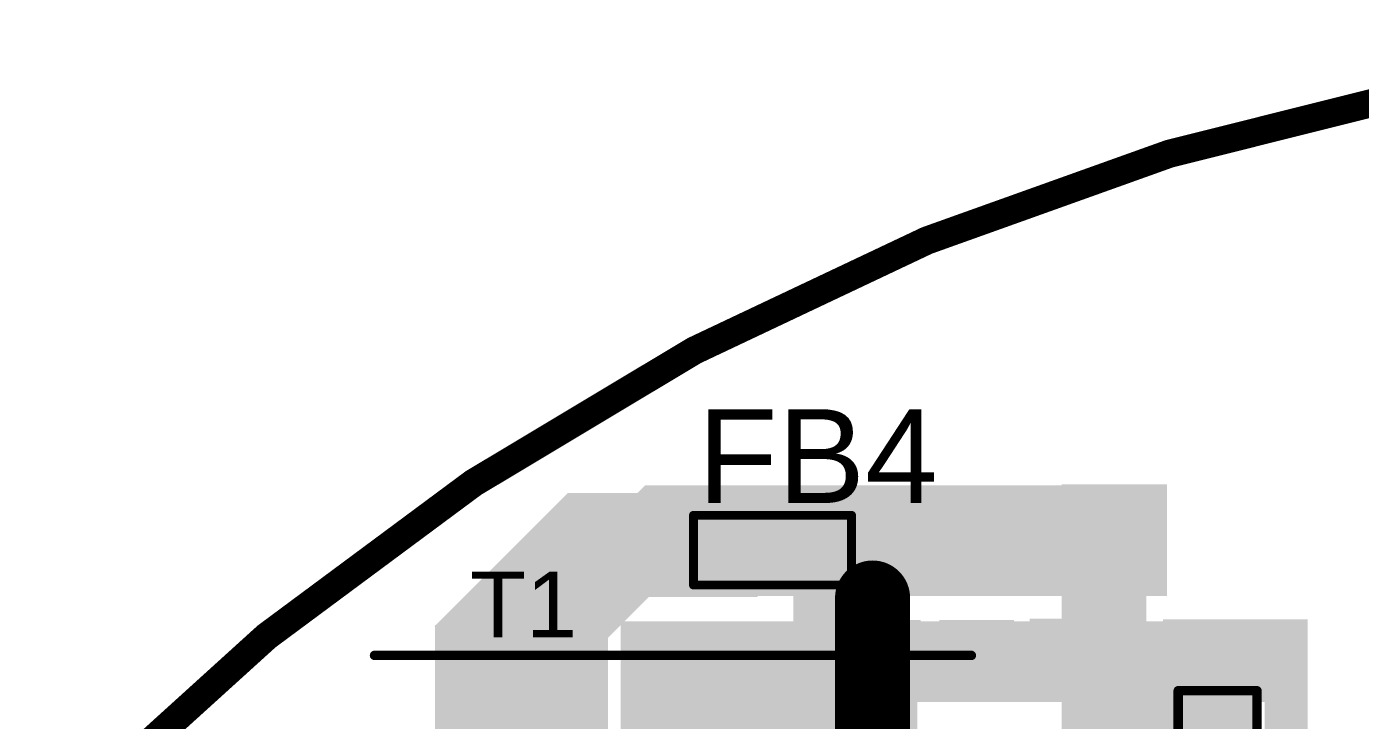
# Model space of a CAD drawing. Header units: millimetres. Extents: x -35.7 to 35.7, y -3.2 to 68.2.
# Drawn here: x -25.77 to -7.72, y 58.81 to 68.19 of the extents above; entities that cross this region are included whole.
import ezdxf

# ---------------------------------------------------------------- set-up
doc = ezdxf.new("R2010")
doc.units = ezdxf.units.MM
for name, color, linetype in [('BottomLayer', 5, 'Continuous'), ('BottomPaste', 16, 'Continuous'), ('BottomSolder', 6, 'Continuous'), ('Mechanical2', 216, 'Continuous'), ('TopLayer', 1, 'Continuous'), ('TopOverlay', 2, 'Continuous'), ('TopPaste', 8, 'Continuous'), ('TopSolder', 216, 'Continuous'), ('ViaHoleLayer', 16, 'Continuous')]:
    doc.layers.add(name, color=color, linetype=linetype)
doc.styles.add('Arial', font='', dxfattribs={"height": 0.2})
doc.styles.get('Arial').set_extended_font_data('Arial')

# ---------------------------------------------------------------- blocks, each defined once
blk = doc.blocks.new('CAP_0603_B_76')
at = {"layer": 'BottomLayer'}
for points in [[(-1.143, -0.445), (-1.143, 0.445), (-0.381, 0.445), (-0.381, -0.445)], [(0.381, -0.445), (0.381, 0.445), (1.143, 0.445), (1.143, -0.445)]]:
    blk.add_hatch(color=5, dxfattribs=at).paths.add_polyline_path(points)
at = {"layer": 'BottomPaste'}
for points in [[(-1.143, -0.445), (-1.143, 0.445), (-0.381, 0.445), (-0.381, -0.445)], [(0.381, -0.445), (0.381, 0.445), (1.143, 0.445), (1.143, -0.445)]]:
    blk.add_hatch(color=16, dxfattribs=at).paths.add_polyline_path(points)
at = {"layer": 'BottomSolder'}
for points in [[(-1.203, -0.504), (-1.203, 0.504), (-0.321, 0.504), (-0.321, -0.504)], [(0.321, -0.504), (0.321, 0.504), (1.203, 0.504), (1.203, -0.504)]]:
    blk.add_hatch(color=6, dxfattribs=at).paths.add_polyline_path(points)
blk = doc.blocks.new('CAP_0603_B_77')
at = {"layer": 'BottomLayer'}
for points in [[(-1.143, -0.445), (-1.143, 0.445), (-0.381, 0.445), (-0.381, -0.445)], [(0.381, -0.445), (0.381, 0.445), (1.143, 0.445), (1.143, -0.445)]]:
    blk.add_hatch(color=5, dxfattribs=at).paths.add_polyline_path(points)
at = {"layer": 'BottomPaste'}
for points in [[(-1.143, -0.445), (-1.143, 0.445), (-0.381, 0.445), (-0.381, -0.445)], [(0.381, -0.445), (0.381, 0.445), (1.143, 0.445), (1.143, -0.445)]]:
    blk.add_hatch(color=16, dxfattribs=at).paths.add_polyline_path(points)
at = {"layer": 'BottomSolder'}
for points in [[(-1.203, -0.504), (-1.203, 0.504), (-0.321, 0.504), (-0.321, -0.504)], [(0.321, -0.504), (0.321, 0.504), (1.203, 0.504), (1.203, -0.504)]]:
    blk.add_hatch(color=6, dxfattribs=at).paths.add_polyline_path(points)
blk = doc.blocks.new('MPZ1608S121ATDH5_130')
at = {"layer": 'TopLayer'}
for points in [[(-1, 0.4), (-0.4, 0.4), (-0.4, -0.4), (-1, -0.4)], [(0.4, 0.4), (1, 0.4), (1, -0.4), (0.4, -0.4)]]:
    blk.add_hatch(color=1, dxfattribs=at).paths.add_polyline_path(points)
at = {"layer": 'TopPaste'}
for points in [[(-1, 0.4), (-0.4, 0.4), (-0.4, -0.4), (-1, -0.4)], [(0.4, 0.4), (1, 0.4), (1, -0.4), (0.4, -0.4)]]:
    blk.add_hatch(color=8, dxfattribs=at).paths.add_polyline_path(points)
at = {"layer": 'TopSolder'}
for points in [[(-1.102, 0.502), (-0.298, 0.502), (-0.298, -0.502), (-1.102, -0.502)], [(0.298, 0.502), (1.102, 0.502), (1.102, -0.502), (0.298, -0.502)]]:
    blk.add_hatch(color=216, dxfattribs=at).paths.add_polyline_path(points)
at = {"layer": 'TopOverlay', "const_width": 0.12}
for points in [[(-1.067, 0.475), (-1.067, -0.468)], [(1.073, 0.475), (-1.067, 0.475)], [(1.073, 0.475), (1.073, -0.468)], [(1.073, -0.468), (-1.067, -0.468)]]:
    blk.add_lwpolyline(points, dxfattribs=at)
at = {"layer": 'TopOverlay', "const_width": 0.06}
for points in [[(-1.097, 0.475, 1), (-1.037, 0.475, 1)], [(-1.097, 0.475, 1), (-1.037, 0.475, 1)], [(1.043, 0.475, 1), (1.103, 0.475, 1)], [(1.043, 0.475, 1), (1.103, 0.475, 1)], [(-1.097, -0.468, 1), (-1.037, -0.468, 1)], [(-1.097, -0.468, 1), (-1.037, -0.468, 1)], [(1.043, -0.468, 1), (1.103, -0.468, 1)], [(1.043, -0.468, 1), (1.103, -0.468, 1)]]:
    blk.add_lwpolyline(points, format="xyb", close=True, dxfattribs=at)
blk = doc.blocks.new('RES0603_143')
at = {"layer": 'TopLayer'}
for points in [[(-0.381, 0.4445), (-0.381, -0.4445), (-1.143, -0.4445), (-1.143, 0.4445)], [(1.143, 0.4445), (1.143, -0.4445), (0.381, -0.4445), (0.381, 0.4445)]]:
    blk.add_hatch(color=1, dxfattribs=at).paths.add_polyline_path(points)
at = {"layer": 'TopPaste'}
for points in [[(-0.381, 0.4445), (-0.381, -0.4445), (-1.143, -0.4445), (-1.143, 0.4445)], [(1.143, 0.4445), (1.143, -0.4445), (0.381, -0.4445), (0.381, 0.4445)]]:
    blk.add_hatch(color=8, dxfattribs=at).paths.add_polyline_path(points)
at = {"layer": 'TopSolder'}
for points in [[(-0.2794, 0.5461), (-0.2794, -0.5461), (-1.2446, -0.5461), (-1.2446, 0.5461)], [(1.2446, 0.5461), (1.2446, -0.5461), (0.2794, -0.5461), (0.2794, 0.5461)]]:
    blk.add_hatch(color=216, dxfattribs=at).paths.add_polyline_path(points)
at = {"layer": 'TopOverlay', "const_width": 0.127}
for points in [[(1.2192, 0.5334), (-1.2192, 0.5334)], [(-1.2192, -0.5334), (-1.2192, 0.5334)], [(1.2192, -0.5334), (1.2192, 0.5334)], [(1.2192, -0.5334), (-1.2192, -0.5334)]]:
    blk.add_lwpolyline(points, dxfattribs=at)
at = {"layer": 'TopOverlay', "const_width": 0.0635}
for points in [[(-1.25095, 0.5334, 1), (-1.18745, 0.5334, 1)], [(-1.25095, 0.5334, 1), (-1.18745, 0.5334, 1)], [(1.18745, 0.5334, 1), (1.25095, 0.5334, 1)], [(1.18745, 0.5334, 1), (1.25095, 0.5334, 1)], [(-1.25095, -0.5334, 1), (-1.18745, -0.5334, 1)], [(-1.25095, -0.5334, 1), (-1.18745, -0.5334, 1)], [(1.18745, -0.5334, 1), (1.25095, -0.5334, 1)], [(1.18745, -0.5334, 1), (1.25095, -0.5334, 1)]]:
    blk.add_lwpolyline(points, format="xyb", close=True, dxfattribs=at)
blk = doc.blocks.new('RES0603_B_151')
at = {"layer": 'BottomLayer'}
for points in [[(-1.143, -0.4445), (-1.143, 0.4445), (-0.381, 0.4445), (-0.381, -0.4445)], [(0.381, -0.4445), (0.381, 0.4445), (1.143, 0.4445), (1.143, -0.4445)]]:
    blk.add_hatch(color=5, dxfattribs=at).paths.add_polyline_path(points)
at = {"layer": 'BottomPaste'}
for points in [[(-1.143, -0.4445), (-1.143, 0.4445), (-0.381, 0.4445), (-0.381, -0.4445)], [(0.381, -0.4445), (0.381, 0.4445), (1.143, 0.4445), (1.143, -0.4445)]]:
    blk.add_hatch(color=16, dxfattribs=at).paths.add_polyline_path(points)
at = {"layer": 'BottomSolder'}
for points in [[(-1.2446, -0.5461), (-1.2446, 0.5461), (-0.2794, 0.5461), (-0.2794, -0.5461)], [(0.2794, -0.5461), (0.2794, 0.5461), (1.2446, 0.5461), (1.2446, -0.5461)]]:
    blk.add_hatch(color=6, dxfattribs=at).paths.add_polyline_path(points)
blk = doc.blocks.new('750314597_159')
at = {"layer": 'TopLayer'}
for points in [[(-6.48, 3.085), (-5.18, 3.085), (-5.18, 1.915), (-6.48, 1.915)], [(5.18, 3.085), (6.48, 3.085), (6.48, 1.915), (5.18, 1.915)], [(-6.48, 0.585), (-5.18, 0.585), (-5.18, -0.585), (-6.48, -0.585)], [(5.18, 0.585), (6.48, 0.585), (6.48, -0.585), (5.18, -0.585)], [(-6.48, -1.915), (-5.18, -1.915), (-5.18, -3.085), (-6.48, -3.085)], [(5.18, -1.915), (6.48, -1.915), (6.48, -3.085), (5.18, -3.085)]]:
    blk.add_hatch(color=1, dxfattribs=at).paths.add_polyline_path(points)
at = {"layer": 'TopPaste'}
for points in [[(-6.48, 3.085), (-5.18, 3.085), (-5.18, 1.915), (-6.48, 1.915)], [(5.18, 3.085), (6.48, 3.085), (6.48, 1.915), (5.18, 1.915)], [(-6.48, 0.585), (-5.18, 0.585), (-5.18, -0.585), (-6.48, -0.585)], [(5.18, 0.585), (6.48, 0.585), (6.48, -0.585), (5.18, -0.585)], [(-6.48, -1.915), (-5.18, -1.915), (-5.18, -3.085), (-6.48, -3.085)], [(5.18, -1.915), (6.48, -1.915), (6.48, -3.085), (5.18, -3.085)]]:
    blk.add_hatch(color=8, dxfattribs=at).paths.add_polyline_path(points)
at = {"layer": 'TopSolder'}
for points in [[(-6.582, 3.187), (-5.078, 3.187), (-5.078, 1.813), (-6.582, 1.813)], [(5.078, 3.187), (6.582, 3.187), (6.582, 1.813), (5.078, 1.813)], [(-6.582, 0.687), (-5.078, 0.687), (-5.078, -0.687), (-6.582, -0.687)], [(5.078, 0.687), (6.582, 0.687), (6.582, -0.687), (5.078, -0.687)], [(-6.582, -1.813), (-5.078, -1.813), (-5.078, -3.187), (-6.582, -3.187)], [(5.078, -1.813), (6.582, -1.813), (6.582, -3.187), (5.078, -3.187)]]:
    blk.add_hatch(color=216, dxfattribs=at).paths.add_polyline_path(points)
at = {"layer": 'TopOverlay', "const_width": 0.127}
for points in [[(4.14, 4.928), (-3.937, 4.928)], [(4.14, -4.928), (-3.937, -4.928)]]:
    blk.add_lwpolyline(points, dxfattribs=at)
at = {"layer": 'TopOverlay'}
for points, const_width in [([(-3.969, 4.928, 1), (-3.905, 4.928, 1)], 0.0635), ([(4.108, 4.928, 1), (4.172, 4.928, 1)], 0.0635), ([(5.791, 3.505, 1), (5.537, 3.505, 1)], 0.254), ([(5.474, 3.505, 1), (5.601, 3.505, 1)], 0.127), ([(5.728, 3.505, 1), (5.855, 3.505, 1)], 0.127), ([(-3.969, -4.928, 1), (-3.905, -4.928, 1)], 0.0635), ([(4.108, -4.928, 1), (4.172, -4.928, 1)], 0.0635)]:
    blk.add_lwpolyline(points, format="xyb", close=True, dxfattribs=dict(at, const_width=const_width))
blk = doc.blocks.new('QFN_20_EP_5_5__B_164')
at = {"layer": 'BottomLayer'}
for points in [[(-1.14, 2.76), (-1.14, 1.92), (-1.46, 1.92), (-1.46, 2.76)], [(-0.49, 2.76), (-0.49, 1.92), (-0.81, 1.92), (-0.81, 2.76)], [(0.16, 2.76), (0.16, 1.92), (-0.16, 1.92), (-0.16, 2.76)], [(0.81, 2.76), (0.81, 1.92), (0.49, 1.92), (0.49, 2.76)], [(1.46, 2.76), (1.46, 1.92), (1.14, 1.92), (1.14, 2.76)], [(-1.625, 1.625), (1.625, 1.625), (1.625, -1.625), (-1.625, -1.625)], [(-2.815, 1.475), (-1.865, 1.475), (-1.865, 1.125), (-2.815, 1.125)], [(1.865, 1.475), (2.815, 1.475), (2.815, 1.125), (1.865, 1.125)], [(-2.815, 0.825), (-1.865, 0.825), (-1.865, 0.475), (-2.815, 0.475)], [(1.865, 0.825), (2.815, 0.825), (2.815, 0.475), (1.865, 0.475)], [(-2.815, 0.175), (-1.865, 0.175), (-1.865, -0.175), (-2.815, -0.175)], [(1.865, 0.175), (2.815, 0.175), (2.815, -0.175), (1.865, -0.175)], [(-2.815, -0.475), (-1.865, -0.475), (-1.865, -0.825), (-2.815, -0.825)], [(1.865, -0.475), (2.815, -0.475), (2.815, -0.825), (1.865, -0.825)], [(-2.815, -1.125), (-1.865, -1.125), (-1.865, -1.475), (-2.815, -1.475)], [(1.865, -1.125), (2.815, -1.125), (2.815, -1.475), (1.865, -1.475)], [(-1.14, -1.92), (-1.14, -2.76), (-1.46, -2.76), (-1.46, -1.92)], [(-0.49, -1.92), (-0.49, -2.76), (-0.81, -2.76), (-0.81, -1.92)], [(0.16, -1.92), (0.16, -2.76), (-0.16, -2.76), (-0.16, -1.92)], [(0.81, -1.92), (0.81, -2.76), (0.49, -2.76), (0.49, -1.92)], [(1.46, -1.92), (1.46, -2.76), (1.14, -2.76), (1.14, -1.92)]]:
    blk.add_hatch(color=5, dxfattribs=at).paths.add_polyline_path(points)
at = {"layer": 'BottomPaste'}
for points in [[(-1.14, 2.76), (-1.14, 1.92), (-1.46, 1.92), (-1.46, 2.76)], [(-0.49, 2.76), (-0.49, 1.92), (-0.81, 1.92), (-0.81, 2.76)], [(0.16, 2.76), (0.16, 1.92), (-0.16, 1.92), (-0.16, 2.76)], [(0.81, 2.76), (0.81, 1.92), (0.49, 1.92), (0.49, 2.76)], [(1.46, 2.76), (1.46, 1.92), (1.14, 1.92), (1.14, 2.76)], [(-2.815, 1.475), (-1.865, 1.475), (-1.865, 1.125), (-2.815, 1.125)], [(1.865, 1.475), (2.815, 1.475), (2.815, 1.125), (1.865, 1.125)], [(-1.03, 1.03), (1.03, 1.03), (1.03, -1.03), (-1.03, -1.03)], [(-2.815, 0.825), (-1.865, 0.825), (-1.865, 0.475), (-2.815, 0.475)], [(1.865, 0.825), (2.815, 0.825), (2.815, 0.475), (1.865, 0.475)], [(-2.815, 0.175), (-1.865, 0.175), (-1.865, -0.175), (-2.815, -0.175)], [(1.865, 0.175), (2.815, 0.175), (2.815, -0.175), (1.865, -0.175)], [(-2.815, -0.475), (-1.865, -0.475), (-1.865, -0.825), (-2.815, -0.825)], [(1.865, -0.475), (2.815, -0.475), (2.815, -0.825), (1.865, -0.825)], [(-2.815, -1.125), (-1.865, -1.125), (-1.865, -1.475), (-2.815, -1.475)], [(1.865, -1.125), (2.815, -1.125), (2.815, -1.475), (1.865, -1.475)], [(-1.14, -1.92), (-1.14, -2.76), (-1.46, -2.76), (-1.46, -1.92)], [(-0.49, -1.92), (-0.49, -2.76), (-0.81, -2.76), (-0.81, -1.92)], [(0.16, -1.92), (0.16, -2.76), (-0.16, -2.76), (-0.16, -1.92)], [(0.81, -1.92), (0.81, -2.76), (0.49, -2.76), (0.49, -1.92)], [(1.46, -1.92), (1.46, -2.76), (1.14, -2.76), (1.14, -1.92)]]:
    blk.add_hatch(color=16, dxfattribs=at).paths.add_polyline_path(points)
at = {"layer": 'BottomSolder'}
for points in [[(-1.038, 2.862), (-1.038, 1.818), (-1.562, 1.818), (-1.562, 2.862)], [(-0.388, 2.862), (-0.388, 1.818), (-0.912, 1.818), (-0.912, 2.862)], [(0.262, 2.862), (0.262, 1.818), (-0.262, 1.818), (-0.262, 2.862)], [(0.912, 2.862), (0.912, 1.818), (0.388, 1.818), (0.388, 2.862)], [(1.562, 2.862), (1.562, 1.818), (1.038, 1.818), (1.038, 2.862)], [(-1.727, 1.727), (1.727, 1.727), (1.727, -1.727), (-1.727, -1.727)], [(-2.917, 1.577), (-1.763, 1.577), (-1.763, 1.023), (-2.917, 1.023)], [(1.763, 1.577), (2.917, 1.577), (2.917, 1.023), (1.763, 1.023)], [(-2.917, 0.927), (-1.763, 0.927), (-1.763, 0.373), (-2.917, 0.373)], [(1.763, 0.927), (2.917, 0.927), (2.917, 0.373), (1.763, 0.373)], [(-2.917, 0.277), (-1.763, 0.277), (-1.763, -0.277), (-2.917, -0.277)], [(1.763, 0.277), (2.917, 0.277), (2.917, -0.277), (1.763, -0.277)], [(-2.917, -0.373), (-1.763, -0.373), (-1.763, -0.927), (-2.917, -0.927)], [(1.763, -0.373), (2.917, -0.373), (2.917, -0.927), (1.763, -0.927)], [(-2.917, -1.023), (-1.763, -1.023), (-1.763, -1.577), (-2.917, -1.577)], [(1.763, -1.023), (2.917, -1.023), (2.917, -1.577), (1.763, -1.577)], [(-1.038, -1.818), (-1.038, -2.862), (-1.562, -2.862), (-1.562, -1.818)], [(-0.388, -1.818), (-0.388, -2.862), (-0.912, -2.862), (-0.912, -1.818)], [(0.262, -1.818), (0.262, -2.862), (-0.262, -2.862), (-0.262, -1.818)], [(0.912, -1.818), (0.912, -2.862), (0.388, -2.862), (0.388, -1.818)], [(1.562, -1.818), (1.562, -2.862), (1.038, -2.862), (1.038, -1.818)]]:
    blk.add_hatch(color=6, dxfattribs=at).paths.add_polyline_path(points)

msp = doc.modelspace()

# ---------------------------------------------------------------- hatches: boundary and pattern name
at = {"layer": 'BottomLayer'}
for points in [[(-19.105, 60.279), (-18.326, 59.5), (-16.62, 61.206), (-17.399, 61.985)], [(-17.399, 60.487), (-10.338, 60.487), (-10.338, 61.985), (-17.399, 61.985)], [(-19.101, 55.22), (-17.9, 55.22), (-17.9, 60.3), (-19.101, 60.3)], [(-17.348, 56.667), (-13.716, 56.667), (-13.716, 60.147), (-17.348, 60.147)], [(-14.173, 59.055), (-9.017, 59.055), (-9.017, 60.147), (-14.173, 60.147)]]:
    msp.add_hatch(color=5, dxfattribs=at).paths.add_polyline_path(points)
h = msp.add_hatch(color=5, dxfattribs=at)
edge = h.paths.add_edge_path()
edge.add_arc((-10.693, 61.62), 0.3, 0, 360)
h = msp.add_hatch(color=5, dxfattribs=at)
edge = h.paths.add_edge_path()
edge.add_arc((-10.693, 60.96), 0.3, 0, 360)
h = msp.add_hatch(color=5, dxfattribs=at)
edge = h.paths.add_edge_path()
edge.add_arc((-17.31, 59.787), 0.3, 0, 360)
h = msp.add_hatch(color=5, dxfattribs=at)
edge = h.paths.add_edge_path()
edge.add_arc((-16.618, 59.787), 0.3, 0, 360)
h = msp.add_hatch(color=5, dxfattribs=at)
edge = h.paths.add_edge_path()
edge.add_arc((-10.047, 59.766), 0.3, 0, 360)
h = msp.add_hatch(color=5, dxfattribs=at)
edge = h.paths.add_edge_path()
edge.add_arc((-9.373, 59.766), 0.3, 0, 360)
h = msp.add_hatch(color=5, dxfattribs=at)
edge = h.paths.add_edge_path()
edge.add_arc((-17.31, 59.113), 0.3, 0, 360)
h = msp.add_hatch(color=5, dxfattribs=at)
edge = h.paths.add_edge_path()
edge.add_arc((-16.618, 59.113), 0.3, 0, 360)
at = {"layer": 'BottomSolder'}
h = msp.add_hatch(color=6, dxfattribs=at)
edge = h.paths.add_edge_path()
edge.add_arc((-10.693, 61.62), 0.15, 0, 360)
h = msp.add_hatch(color=6, dxfattribs=at)
edge = h.paths.add_edge_path()
edge.add_arc((-10.693, 60.96), 0.15, 0, 360)
h = msp.add_hatch(color=6, dxfattribs=at)
edge = h.paths.add_edge_path()
edge.add_arc((-17.31, 59.787), 0.15, 0, 360)
h = msp.add_hatch(color=6, dxfattribs=at)
edge = h.paths.add_edge_path()
edge.add_arc((-16.618, 59.787), 0.15, 0, 360)
h = msp.add_hatch(color=6, dxfattribs=at)
edge = h.paths.add_edge_path()
edge.add_arc((-10.047, 59.766), 0.15, 0, 360)
h = msp.add_hatch(color=6, dxfattribs=at)
edge = h.paths.add_edge_path()
edge.add_arc((-9.373, 59.766), 0.15, 0, 360)
h = msp.add_hatch(color=6, dxfattribs=at)
edge = h.paths.add_edge_path()
edge.add_arc((-17.31, 59.113), 0.15, 0, 360)
h = msp.add_hatch(color=6, dxfattribs=at)
edge = h.paths.add_edge_path()
edge.add_arc((-16.618, 59.113), 0.15, 0, 360)
at = {"layer": 'TopLayer'}
for points in [[(-11.76, 60.528), (-10.338, 60.528), (-10.338, 62.001), (-11.76, 62.001)], [(-20.249, 60.077), (-19.234, 59.061), (-17.43, 60.864), (-18.446, 61.88)], [(-15.875, 61.88), (-18.446, 61.88), (-18.446, 60.477), (-15.875, 60.477)], [(-15.392, 55.88), (-13.818, 55.88), (-13.818, 61.9), (-15.392, 61.9)], [(-11.76, 61.544), (-11.76, 58.42), (-10.617, 58.42), (-10.617, 61.544)], [(-17.729, 56.667), (-16.053, 56.667), (-16.053, 60.147), (-17.729, 60.147)], [(-10.389, 59.36), (-8.433, 59.36), (-8.433, 60.173), (-10.389, 60.173)], [(-20.244, 56.617), (-18.593, 56.617), (-18.593, 60.096), (-20.244, 60.096)], [(-9.017, 53.975), (-8.433, 53.975), (-8.433, 59.766), (-9.017, 59.766)], [(-11.76, 59.157), (-11.76, 58.217), (-9.195, 58.217), (-9.195, 59.157)]]:
    msp.add_hatch(color=1, dxfattribs=at).paths.add_polyline_path(points)
h = msp.add_hatch(color=1, dxfattribs=at)
edge = h.paths.add_edge_path()
edge.add_arc((-10.693, 61.62), 0.3, 0, 360)
h = msp.add_hatch(color=1, dxfattribs=at)
edge = h.paths.add_edge_path()
edge.add_arc((-10.693, 60.96), 0.3, 0, 360)
h = msp.add_hatch(color=1, dxfattribs=at)
edge = h.paths.add_edge_path()
edge.add_arc((-17.31, 59.787), 0.3, 0, 360)
h = msp.add_hatch(color=1, dxfattribs=at)
edge = h.paths.add_edge_path()
edge.add_arc((-16.618, 59.787), 0.3, 0, 360)
h = msp.add_hatch(color=1, dxfattribs=at)
edge = h.paths.add_edge_path()
edge.add_arc((-10.047, 59.766), 0.3, 0, 360)
h = msp.add_hatch(color=1, dxfattribs=at)
edge = h.paths.add_edge_path()
edge.add_arc((-9.373, 59.766), 0.3, 0, 360)
h = msp.add_hatch(color=1, dxfattribs=at)
edge = h.paths.add_edge_path()
edge.add_arc((-17.31, 59.113), 0.3, 0, 360)
h = msp.add_hatch(color=1, dxfattribs=at)
edge = h.paths.add_edge_path()
edge.add_arc((-16.618, 59.113), 0.3, 0, 360)
at = {"layer": 'TopSolder'}
h = msp.add_hatch(color=216, dxfattribs=at)
edge = h.paths.add_edge_path()
edge.add_arc((-10.693, 61.62), 0.15, 0, 360)
h = msp.add_hatch(color=216, dxfattribs=at)
edge = h.paths.add_edge_path()
edge.add_arc((-10.693, 60.96), 0.15, 0, 360)
h = msp.add_hatch(color=216, dxfattribs=at)
edge = h.paths.add_edge_path()
edge.add_arc((-17.31, 59.787), 0.15, 0, 360)
h = msp.add_hatch(color=216, dxfattribs=at)
edge = h.paths.add_edge_path()
edge.add_arc((-16.618, 59.787), 0.15, 0, 360)
h = msp.add_hatch(color=216, dxfattribs=at)
edge = h.paths.add_edge_path()
edge.add_arc((-10.047, 59.766), 0.15, 0, 360)
h = msp.add_hatch(color=216, dxfattribs=at)
edge = h.paths.add_edge_path()
edge.add_arc((-9.373, 59.766), 0.15, 0, 360)
h = msp.add_hatch(color=216, dxfattribs=at)
edge = h.paths.add_edge_path()
edge.add_arc((-17.31, 59.113), 0.15, 0, 360)
h = msp.add_hatch(color=216, dxfattribs=at)
edge = h.paths.add_edge_path()
edge.add_arc((-16.618, 59.113), 0.15, 0, 360)
at = {"layer": 'ViaHoleLayer'}
h = msp.add_hatch(color=16, dxfattribs=at)
edge = h.paths.add_edge_path()
edge.add_arc((-10.693, 61.62), 0.15, 0, 360)
h = msp.add_hatch(color=16, dxfattribs=at)
edge = h.paths.add_edge_path()
edge.add_arc((-10.693, 60.96), 0.15, 0, 360)
h = msp.add_hatch(color=16, dxfattribs=at)
edge = h.paths.add_edge_path()
edge.add_arc((-17.31, 59.787), 0.15, 0, 360)
h = msp.add_hatch(color=16, dxfattribs=at)
edge = h.paths.add_edge_path()
edge.add_arc((-16.618, 59.787), 0.15, 0, 360)
h = msp.add_hatch(color=16, dxfattribs=at)
edge = h.paths.add_edge_path()
edge.add_arc((-10.047, 59.766), 0.15, 0, 360)
h = msp.add_hatch(color=16, dxfattribs=at)
edge = h.paths.add_edge_path()
edge.add_arc((-9.373, 59.766), 0.15, 0, 360)
h = msp.add_hatch(color=16, dxfattribs=at)
edge = h.paths.add_edge_path()
edge.add_arc((-17.31, 59.113), 0.15, 0, 360)
h = msp.add_hatch(color=16, dxfattribs=at)
edge = h.paths.add_edge_path()
edge.add_arc((-16.618, 59.113), 0.15, 0, 360)

# ---------------------------------------------------------------- linework, layer by layer
at = {"layer": 'Mechanical2', "const_width": 0.381}
msp.add_lwpolyline([(35.5, 32.5, 1), (-35.5, 32.5, 1)], format="xyb", close=True, dxfattribs=at)
at = {"layer": 'TopLayer', "const_width": 1.016}
msp.add_lwpolyline([(-14.321, 47.427), (-14.321, 60.461)], dxfattribs=at)
at = {"layer": 'TopLayer', "const_width": 0.508}
msp.add_lwpolyline([(-14.575, 60.461, 1), (-14.067, 60.461, 1)], format="xyb", close=True, dxfattribs=at)

# ---------------------------------------------------------------- block references
for name, p, rotation in [('MPZ1608S121ATDH5_130', (-15.672, 61.112), 180), ('CAP_0603_B_77', (-14.173, 60.487), 90), ('CAP_0603_B_76', (-12.912, 60.487), 90), ('RES0603_B_151', (-11.651, 60.461), 270), ('750314597_159', (-16.921, 54.757), 180), ('RES0603_143', (-9.652, 57.988), 270)]:
    msp.add_blockref(name, p, dxfattribs=dict(rotation=rotation))
msp.add_blockref('QFN_20_EP_5_5__B_164', (-5.131, 56.947))

# ---------------------------------------------------------------- texts
at = {"layer": 'TopOverlay', "style": 'Arial'}
for s, height, p in [('FB4', 1.27, (-16.689, 61.746)), ('T1', 0.889, (-19.769, 59.931))]:
    msp.add_text(s, height=height, dxfattribs=at).set_placement(p)

doc.saveas('drawing.dxf')
